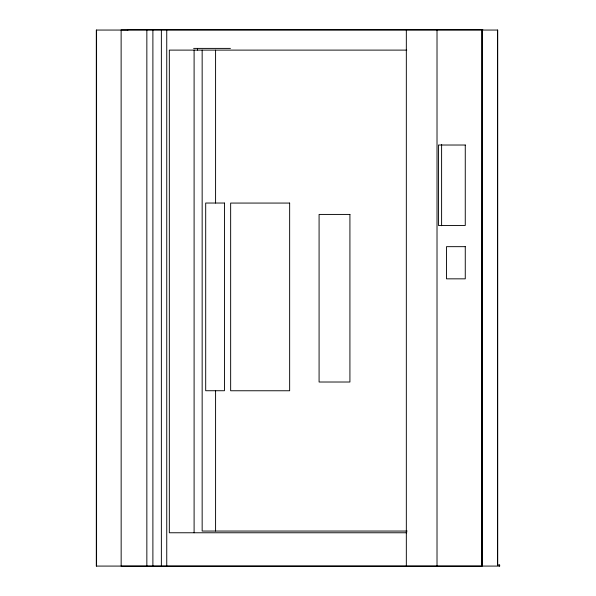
<?xml version="1.0" encoding="UTF-8"?>
<svg xmlns="http://www.w3.org/2000/svg" width="596" height="596" viewBox="0 0 596 596"><rect width="100%" height="100%" fill="white"/><g stroke="black" fill="none" stroke-linecap="round" stroke-linejoin="round"><path stroke-width="0.89" d="M127.365 29.8L482.872 29.8M127.954 30.053L96.314 30.053L96.314 566.081L499.686 566.081L499.686 565.001L497.459 565.001L497.459 30.053M193.618 48.395L230.443 48.395M406.77 50.109L169.331 50.109L169.331 532.764L406.77 532.764M407.172 531.051L202.156 531.051L202.156 50.109M499.426 565.001L499.426 566.081M497.712 565.001L497.712 30.053L482.291 30.053L482.037 565.827L482.037 29.8M441.606 144.374L441.606 225.735M437.017 29.919L437.017 566.2M406.33 29.919L406.33 566.2M215.581 50.153L215.581 203.035M215.581 390.73L215.581 531.051M197.462 48.395L197.462 50.109M194.102 50.109L194.102 532.764M166.746 29.919L166.746 566.2M161.367 29.919L161.367 566.2M152.889 29.919L152.889 566.2M146.847 29.919L146.847 566.2M96.574 30.053L96.574 566.081M482.112 29.919L121.13 29.919L121.159 566.2L482.112 566.2L482.127 29.919M465.267 145.022L438.455 145.022L438.455 225.459L465.267 225.459L465.267 145.022M224.461 203.035L205.695 203.035L205.695 390.73L224.461 390.73L224.461 203.035M289.649 203.065L230.652 203.065L230.652 390.76L289.649 390.76L289.649 203.065M349.919 214.426L319.084 214.426L319.084 382.014L349.919 382.014L349.919 214.426M465.267 246.662L446.493 246.662L446.493 278.839L465.267 278.839L465.267 246.662"/></g></svg>
